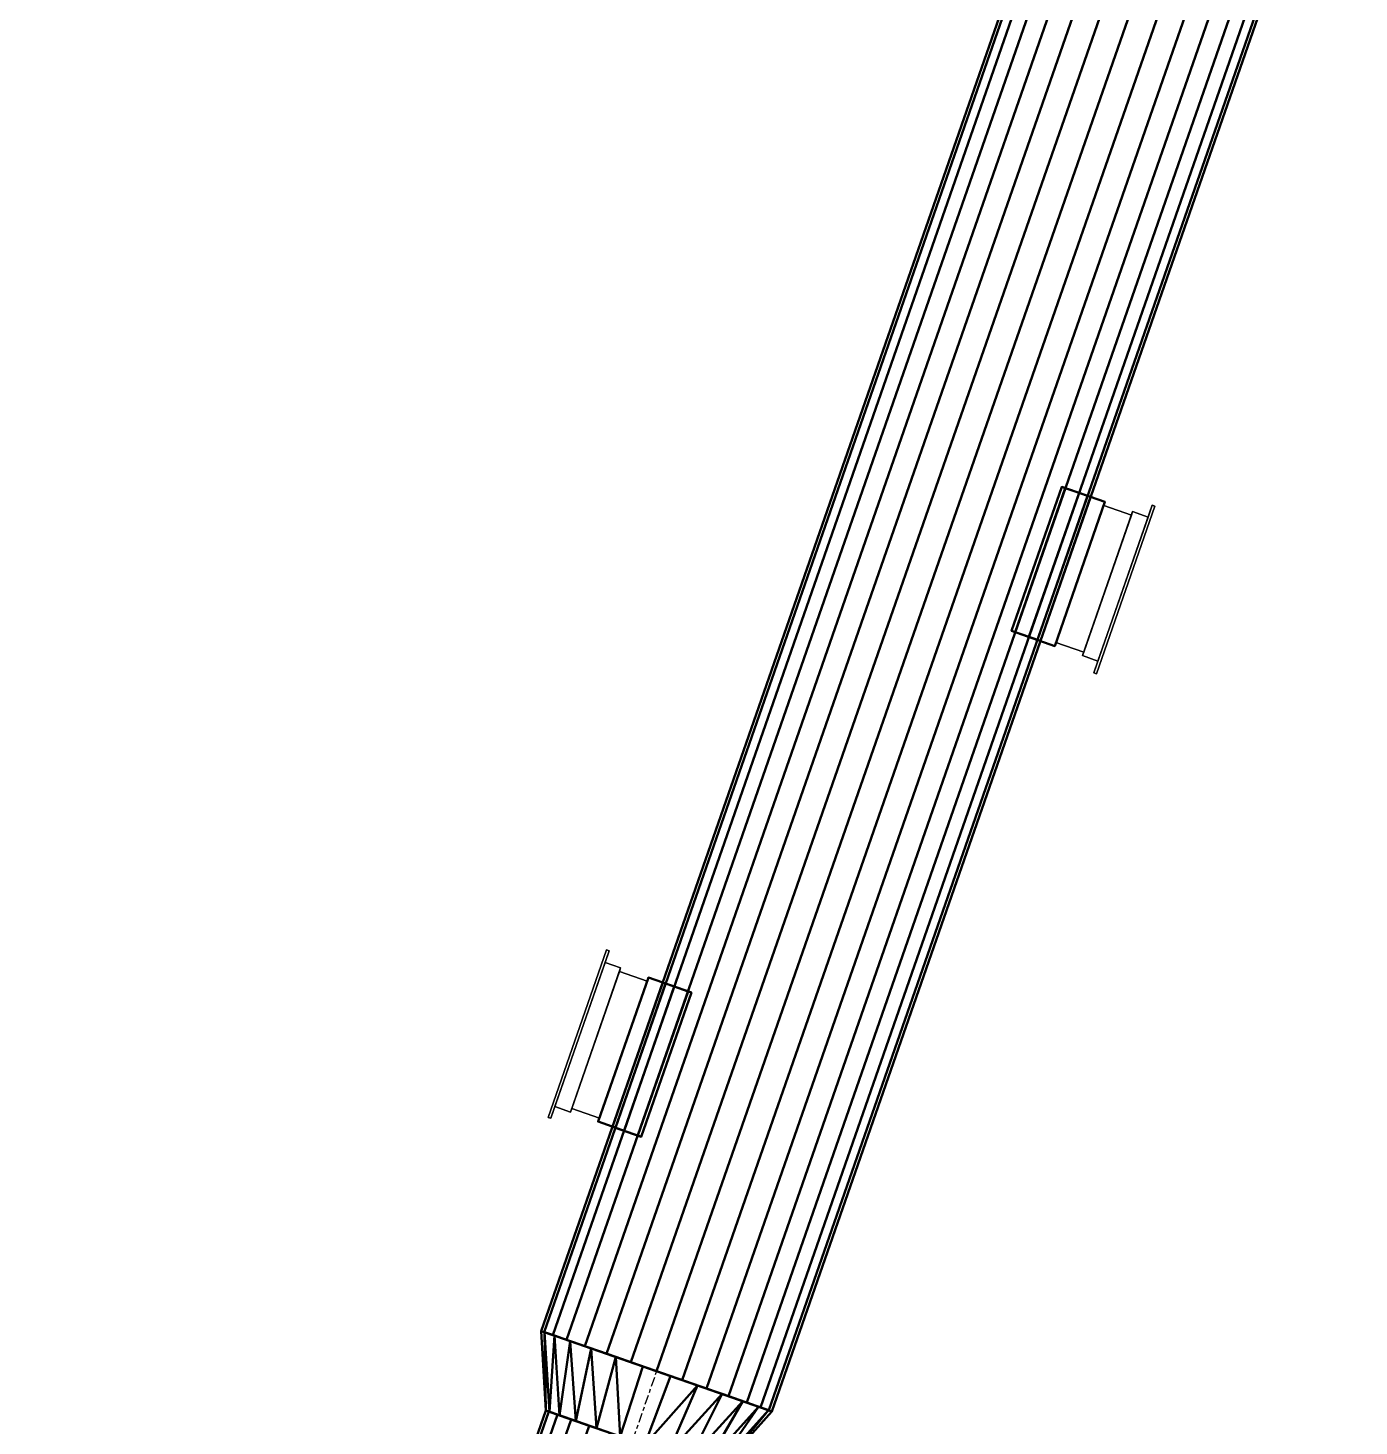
# Model space of a CAD drawing. Header units: inches. Extents: x -1654 to 1344, y -1538 to 36.
# Drawn here: x -576.9 to -489.7, y -1347.8 to -1256.1 of the extents above; entities that cross this region are included whole.
import ezdxf

# ---------------------------------------------------------------- set-up
doc = ezdxf.new("R2010")
doc.units = ezdxf.units.IN
doc.header["$MEASUREMENT"] = 0
doc.linetypes.add('Center', pattern=[1.25, 0.25, -0.1875, 0.625, -0.1875])
for name, color, linetype, lineweight in [('M-HVAC-CDFF', 3, 'Continuous', 30), ('M-HVAC-CDFF-SA', 3, 'Continuous', 30), ('M-HVAC-DUCT', 1, 'Center', 30), ('M-HVAC-DUCT-SA', 1, 'Continuous', 50)]:
    doc.layers.add(name, color=color, linetype=linetype, lineweight=lineweight)

# ---------------------------------------------------------------- blocks, each defined once
blk = doc.blocks.new('Round Transition - Angle - 45 Degree-906458-_3D_')
at = {"layer": 'M-HVAC-DUCT', "color": 8, "linetype": 'Continuous', "lineweight": 50}
mesh = blk.add_polyface(dxfattribs=at)
corners = [(0, -8), (0, -7.768, 1.915), (0, -7.084, 3.718), (0, -5.988, 5.305), (0, -4.545, 6.584), (0, -2.837, 7.48), (0, -0.964, 7.942), (0, 0.964, 7.942), (0, 2.837, 7.48), (0, 4.545, 6.584), (0, 5.988, 5.305), (0, 7.084, 3.718), (0, 7.768, 1.915), (0, 8), (0, 7.768, -1.915), (0, 7.084, -3.718), (0, 5.988, -5.305), (0, 4.545, -6.584), (0, 2.837, -7.48), (0, 0.964, -7.942), (0, -0.964, -7.942), (0, -2.837, -7.48), (0, -4.545, -6.584), (0, -5.988, -5.305), (0, -7.084, -3.718), (0, -7.768, -1.915)]
mesh.append_faces([[corners[k] for k in face] for face in [(10, 8, 9), (17, 15, 16), (25, 23, 24)]], dxfattribs={"vtx0": -1, "color": 8})
mesh.append_faces([[corners[k] for k in face] for face in [(4, 25, 2, 3)]], dxfattribs={"vtx0": -1, "vtx1": -1, "color": 8})
mesh.append_faces([[corners[k] for k in face] for face in [(20, 23, 12)]], dxfattribs={"vtx0": -1, "vtx1": -1, "vtx2": -1, "color": 8})
mesh.append_faces([[corners[k] for k in face] for face in [(25, 8, 12, 23)]], dxfattribs={"vtx0": -1, "vtx1": -1, "vtx2": -1, "vtx3": -1, "color": 8})
mesh.append_faces([[corners[k] for k in face] for face in [(20, 12, 17, 18)]], dxfattribs={"vtx0": -1, "vtx1": -1, "vtx3": -1, "color": 8})
mesh.append_faces([[corners[k] for k in face] for face in [(25, 4, 5)]], dxfattribs={"vtx0": -1, "vtx2": -1, "color": 8})
mesh.append_faces([[corners[k] for k in face] for face in [(5, 7, 8, 25), (12, 14, 15, 17)]], dxfattribs={"vtx0": -1, "vtx2": -1, "vtx3": -1, "color": 8})
mesh.append_faces([[corners[k] for k in face] for face in [(22, 23, 20, 21)]], dxfattribs={"vtx1": -1, "color": 8})
mesh.append_faces([[corners[k] for k in face] for face in [(5, 6, 7), (18, 19, 20), (12, 13, 14)]], dxfattribs={"vtx2": -1, "color": 8})
mesh.append_faces([[corners[k] for k in face] for face in [(10, 11, 12, 8)]], dxfattribs={"vtx2": -1, "vtx3": -1, "color": 8})
mesh.append_faces([[corners[k] for k in face] for face in [(25, 0, 1, 2)]], dxfattribs={"vtx3": -1, "color": 8})
mesh = blk.add_polyface(dxfattribs=at)
corners = [(0, -8), (0, -7.768, -1.915), (0, -7.084, -3.718), (0, -5.988, -5.305), (0, -4.545, -6.584), (0, -2.837, -7.48), (0, -0.964, -7.942), (0, 0.964, -7.942), (0, 2.837, -7.48), (0, 4.545, -6.584), (0, 5.988, -5.305), (0, 7.084, -3.718), (0, 7.768, -1.915), (0, 8), (4.828, 6), (4.828, 5.757, -1.69), (4.828, 5.048, -3.244), (4.828, 3.929, -4.534), (4.828, 2.492, -5.458), (4.828, 0.854, -5.939), (4.828, -0.854, -5.939), (4.828, -2.492, -5.458), (4.828, -3.929, -4.534), (4.828, -5.048, -3.244), (4.828, -5.757, -1.69), (4.828, -6)]
mesh.append_faces([[corners[k] for k in face] for face in [(10, 17, 9), (21, 5, 20), (22, 4, 21), (23, 3, 22), (3, 23, 2), (4, 22, 3)]], dxfattribs={"vtx0": -1, "vtx1": -1, "color": 8})
mesh.append_faces([[corners[k] for k in face] for face in [(15, 11, 12), (2, 23, 24), (1, 24, 25)]], dxfattribs={"vtx0": -1, "vtx2": -1, "color": 8})
mesh.append_faces([[corners[k] for k in face] for face in [(0, 1, 25)]], dxfattribs={"vtx1": -1, "color": 8})
mesh.append_faces([[corners[k] for k in face] for face in [(15, 16, 11), (14, 15, 12), (18, 19, 8), (17, 18, 9), (16, 17, 10), (8, 9, 18), (10, 11, 16), (7, 8, 19), (5, 6, 20), (4, 5, 21), (1, 2, 24)]], dxfattribs={"vtx1": -1, "vtx2": -1, "color": 8})
mesh.append_faces([[corners[k] for k in face] for face in [(6, 7, 19, 20)]], dxfattribs={"vtx1": -1, "vtx3": -1, "color": 8})
mesh.append_faces([[corners[k] for k in face] for face in [(12, 13, 14)]], dxfattribs={"vtx2": -1, "color": 8})
mesh = blk.add_polyface(dxfattribs=at)
corners = [(0, 8), (0, 7.768, 1.915), (0, 7.084, 3.718), (0, 5.988, 5.305), (0, 4.545, 6.584), (0, 2.837, 7.48), (0, 0.964, 7.942), (0, -0.964, 7.942), (0, -2.837, 7.48), (0, -4.545, 6.584), (0, -5.988, 5.305), (0, -7.084, 3.718), (0, -7.768, 1.915), (0, -8), (4.828, -6), (4.828, -5.757, 1.69), (4.828, -5.048, 3.244), (4.828, -3.929, 4.534), (4.828, -2.492, 5.458), (4.828, -0.854, 5.939), (4.828, 0.854, 5.939), (4.828, 2.492, 5.458), (4.828, 3.929, 4.534), (4.828, 5.048, 3.244), (4.828, 5.757, 1.69), (4.828, 6)]
mesh.append_faces([[corners[k] for k in face] for face in [(10, 17, 9), (21, 5, 20), (22, 4, 21), (23, 3, 22), (3, 23, 2), (4, 22, 3)]], dxfattribs={"vtx0": -1, "vtx1": -1, "color": 8})
mesh.append_faces([[corners[k] for k in face] for face in [(15, 11, 12), (2, 23, 24), (1, 24, 25)]], dxfattribs={"vtx0": -1, "vtx2": -1, "color": 8})
mesh.append_faces([[corners[k] for k in face] for face in [(0, 1, 25)]], dxfattribs={"vtx1": -1, "color": 8})
mesh.append_faces([[corners[k] for k in face] for face in [(15, 16, 11), (14, 15, 12), (18, 19, 8), (17, 18, 9), (16, 17, 10), (8, 9, 18), (10, 11, 16), (7, 8, 19), (5, 6, 20), (4, 5, 21), (1, 2, 24)]], dxfattribs={"vtx1": -1, "vtx2": -1, "color": 8})
mesh.append_faces([[corners[k] for k in face] for face in [(6, 7, 19, 20)]], dxfattribs={"vtx1": -1, "vtx3": -1, "color": 8})
mesh.append_faces([[corners[k] for k in face] for face in [(12, 13, 14)]], dxfattribs={"vtx2": -1, "color": 8})
mesh = blk.add_polyface(dxfattribs=at)
corners = [(4.828, -6), (4.828, -5.757, -1.69), (4.828, -5.048, -3.244), (4.828, -3.929, -4.534), (4.828, -2.492, -5.458), (4.828, -0.854, -5.939), (4.828, 0.854, -5.939), (4.828, 2.492, -5.458), (4.828, 3.929, -4.534), (4.828, 5.048, -3.244), (4.828, 5.757, -1.69), (4.828, 6), (4.828, 5.757, 1.69), (4.828, 5.048, 3.244), (4.828, 3.929, 4.534), (4.828, 2.492, 5.458), (4.828, 0.854, 5.939), (4.828, -0.854, 5.939), (4.828, -2.492, 5.458), (4.828, -3.929, 4.534), (4.828, -5.048, 3.244), (4.828, -5.757, 1.69)]
mesh.append_faces([[corners[k] for k in face] for face in [(0, 19, 20, 21)]], dxfattribs={"vtx0": -1, "color": 8})
mesh.append_faces([[corners[k] for k in face] for face in [(11, 4, 5, 6), (11, 6, 7, 8)]], dxfattribs={"vtx0": -1, "vtx3": -1, "color": 8})
mesh.append_faces([[corners[k] for k in face] for face in [(16, 17, 0, 13), (0, 1, 4, 11)]], dxfattribs={"vtx1": -1, "vtx2": -1, "vtx3": -1, "color": 8})
mesh.append_faces([[corners[k] for k in face] for face in [(14, 15, 16, 13), (2, 3, 4, 1), (9, 10, 11, 8)]], dxfattribs={"vtx2": -1, "color": 8})
mesh.append_faces([[corners[k] for k in face] for face in [(17, 18, 19, 0), (11, 12, 13, 0)]], dxfattribs={"vtx2": -1, "vtx3": -1, "color": 8})
blk = doc.blocks.new('Supply Diffuser - Sidewall - 10 x 10-949889-_3D_')
at = {"layer": 'M-HVAC-CDFF'}
mesh = blk.add_polyface(dxfattribs=at)
corners = [(-4.75, 3, 4.75), (4.75, 3, 4.75), (4.75, 3, -4.75), (-4.75, 3, -4.75)]
mesh.append_faces([[corners[k] for k in face] for face in [(2, 3, 0, 1)]])
mesh = blk.add_polyface(dxfattribs=at)
corners = [(-4.75, 3, 4.75), (-4.75, 3, -4.75), (-4.75, 1.078125, -4.75), (-4.75, 1.078125, 4.75)]
mesh.append_faces([[corners[k] for k in face] for face in [(2, 3, 0, 1)]])
mesh = blk.add_polyface(dxfattribs=at)
corners = [(-4.75, 3, -4.75), (4.75, 3, -4.75), (4.75, 1.078125, -4.75), (-4.75, 1.078125, -4.75)]
mesh.append_faces([[corners[k] for k in face] for face in [(2, 3, 0, 1)]])
mesh = blk.add_polyface(dxfattribs=at)
corners = [(4.75, 3, 4.75), (-4.75, 3, 4.75), (-4.75, 1.078125, 4.75), (4.75, 1.078125, 4.75)]
mesh.append_faces([[corners[k] for k in face] for face in [(2, 3, 0, 1)]])
mesh = blk.add_polyface(dxfattribs=at)
corners = [(4.75, 3, -4.75), (4.75, 3, 4.75), (4.75, 1.078125, 4.75), (4.75, 1.078125, -4.75)]
mesh.append_faces([[corners[k] for k in face] for face in [(2, 3, 0, 1)]])
mesh = blk.add_polyface(dxfattribs=at)
corners = [(-5, 1.078125, 5), (5, 1.078125, 5), (5, 1.078125, -5), (-5, 1.078125, -5), (-4.75, 1.078125, 4.75), (-4.75, 1.078125, -4.75), (4.75, 1.078125, -4.75), (4.75, 1.078125, 4.75)]
mesh.append_faces([[corners[k] for k in face] for face in [(3, 5, 6, 2), (2, 6, 7, 1)]], dxfattribs={"vtx0": -1, "vtx2": -1})
mesh.append_faces([[corners[k] for k in face] for face in [(4, 5, 3, 0), (7, 4, 0, 1)]], dxfattribs={"vtx1": -1, "vtx3": -1})
mesh = blk.add_polyface(dxfattribs=at)
corners = [(-5, 1.078125, 5), (-5, 1.078125, -5), (-5, 0, -5), (-5, 0, 5)]
mesh.append_faces([[corners[k] for k in face] for face in [(2, 3, 0, 1)]])
mesh = blk.add_polyface(dxfattribs=at)
corners = [(-5, 1.078125, -5), (5, 1.078125, -5), (5, 0, -5), (-5, 0, -5)]
mesh.append_faces([[corners[k] for k in face] for face in [(2, 3, 0, 1)]])
mesh = blk.add_polyface(dxfattribs=at)
corners = [(5, 1.078125, 5), (-5, 1.078125, 5), (-5, 0, 5), (5, 0, 5)]
mesh.append_faces([[corners[k] for k in face] for face in [(2, 3, 0, 1)]])
mesh = blk.add_polyface(dxfattribs=at)
corners = [(5, 1.078125, -5), (5, 1.078125, 5), (5, 0, 5), (5, 0, -5)]
mesh.append_faces([[corners[k] for k in face] for face in [(2, 3, 0, 1)]])
mesh = blk.add_polyface(dxfattribs=at)
corners = [(5.8125, 0, 5.8125), (5.8125, 0, -5.8125), (-5.8125, 0, -5.8125), (-5.8125, 0, 5.8125), (-5, 0, 5), (-5, 0, -5), (5, 0, -5), (5, 0, 5)]
mesh.append_faces([[corners[k] for k in face] for face in [(3, 4, 5, 2), (2, 5, 6, 1)]], dxfattribs={"vtx0": -1, "vtx2": -1})
mesh.append_faces([[corners[k] for k in face] for face in [(7, 4, 3, 0), (6, 7, 0, 1)]], dxfattribs={"vtx1": -1, "vtx3": -1})
mesh = blk.add_polyface(dxfattribs=at)
corners = [(-5.8125, -0.1875, 5.8125), (5.8125, -0.1875, 5.8125), (5.8125, 0, 5.8125), (-5.8125, 0, 5.8125)]
mesh.append_faces([[corners[k] for k in face] for face in [(0, 1, 2, 3)]])
mesh = blk.add_polyface(dxfattribs=at)
corners = [(-5.8125, -0.1875, -5.8125), (-5.8125, -0.1875, 5.8125), (-5.8125, 0, 5.8125), (-5.8125, 0, -5.8125)]
mesh.append_faces([[corners[k] for k in face] for face in [(0, 1, 2, 3)]])
mesh = blk.add_polyface(dxfattribs=at)
corners = [(5.8125, -0.1875, -5.8125), (-5.8125, -0.1875, -5.8125), (-5.8125, 0, -5.8125), (5.8125, 0, -5.8125)]
mesh.append_faces([[corners[k] for k in face] for face in [(0, 1, 2, 3)]])
mesh = blk.add_polyface(dxfattribs=at)
corners = [(5.8125, -0.1875, 5.8125), (-5.8125, -0.1875, 5.8125), (-5.8125, -0.1875, -5.8125), (5.8125, -0.1875, -5.8125)]
mesh.append_faces([[corners[k] for k in face] for face in [(3, 0, 1, 2)]])
mesh = blk.add_polyface(dxfattribs=at)
corners = [(5.8125, -0.1875, 5.8125), (5.8125, -0.1875, -5.8125), (5.8125, 0, -5.8125), (5.8125, 0, 5.8125)]
mesh.append_faces([[corners[k] for k in face] for face in [(0, 1, 2, 3)]])
blk = doc.blocks.new('Rectangular Takeoff - Standard-913339-_3D_')
at = {"layer": 'M-HVAC-DUCT', "color": 8, "linetype": 'Continuous', "lineweight": 50}
mesh = blk.add_polyface(dxfattribs=at)
corners = [(-1.995, -5, 5), (-1.995, 5, 5), (-1.995, 5, -5), (-1.995, -5, -5)]
mesh.append_faces([[corners[k] for k in face] for face in [(1, 2, 3, 0)]], dxfattribs={"color": 8})
mesh = blk.add_polyface(dxfattribs=at)
corners = [(-1.995, 5, -5), (1, 5, -5), (1, -5, -5), (-1.995, -5, -5)]
mesh.append_faces([[corners[k] for k in face] for face in [(2, 3, 0, 1)]], dxfattribs={"color": 8})
mesh = blk.add_polyface(dxfattribs=at)
corners = [(-1.995, 5, 5), (1, 5, 5), (1, 5, -5), (-1.995, 5, -5)]
mesh.append_faces([[corners[k] for k in face] for face in [(2, 3, 0, 1)]], dxfattribs={"color": 8})
mesh = blk.add_polyface(dxfattribs=at)
corners = [(1, -5, 5), (1, 5, 5), (-1.995, 5, 5), (-1.995, -5, 5)]
mesh.append_faces([[corners[k] for k in face] for face in [(2, 3, 0, 1)]], dxfattribs={"color": 8})
mesh = blk.add_polyface(dxfattribs=at)
corners = [(1, -5, 5), (1, -5, -5), (1, 5, -5), (1, 5, 5)]
mesh.append_faces([[corners[k] for k in face] for face in [(3, 0, 1, 2)]], dxfattribs={"color": 8})
mesh = blk.add_polyface(dxfattribs=at)
corners = [(-1.995, -5, -5), (1, -5, -5), (1, -5, 5), (-1.995, -5, 5)]
mesh.append_faces([[corners[k] for k in face] for face in [(3, 0, 1, 2)]], dxfattribs={"color": 8})
blk = doc.blocks.new('Rectangular Takeoff - Standard-913338-_3D_')
at = {"layer": 'M-HVAC-DUCT', "color": 8, "linetype": 'Continuous', "lineweight": 50}
mesh = blk.add_polyface(dxfattribs=at)
corners = [(-1.995, 5, 5), (-1.995, 5, -5), (-1.995, -5, -5), (-1.995, -5, 5)]
mesh.append_faces([[corners[k] for k in face] for face in [(1, 2, 3, 0)]], dxfattribs={"color": 8})
mesh = blk.add_polyface(dxfattribs=at)
corners = [(-1.995, 5, -5), (-1.995, 5, 5), (1, 5, 5), (1, 5, -5)]
mesh.append_faces([[corners[k] for k in face] for face in [(3, 0, 1, 2)]], dxfattribs={"color": 8})
mesh = blk.add_polyface(dxfattribs=at)
corners = [(-1.995, -5, -5), (-1.995, 5, -5), (1, 5, -5), (1, -5, -5)]
mesh.append_faces([[corners[k] for k in face] for face in [(0, 1, 2, 3)]], dxfattribs={"color": 8})
mesh = blk.add_polyface(dxfattribs=at)
corners = [(1, 5, 5), (-1.995, 5, 5), (-1.995, -5, 5), (1, -5, 5)]
mesh.append_faces([[corners[k] for k in face] for face in [(0, 1, 2, 3)]], dxfattribs={"color": 8})
mesh = blk.add_polyface(dxfattribs=at)
corners = [(1, 5, 5), (1, -5, 5), (1, -5, -5), (1, 5, -5)]
mesh.append_faces([[corners[k] for k in face] for face in [(3, 0, 1, 2)]], dxfattribs={"color": 8})
mesh = blk.add_polyface(dxfattribs=at)
corners = [(-1.995, -5, 5), (-1.995, -5, -5), (1, -5, -5), (1, -5, 5)]
mesh.append_faces([[corners[k] for k in face] for face in [(0, 1, 2, 3)]], dxfattribs={"color": 8})

msp = doc.modelspace()

# ---------------------------------------------------------------- linework, layer by layer
at = {"layer": 'M-HVAC-DUCT', "color": 5}
for p, q in [((-497.249, -1233.711, 1332), (-535.735, -1344.167, 1332)), ((-497.249, -1233.711, 1332), (-535.735, -1344.167, 1332)), ((-535.735, -1344.167, 1332), (-537.324, -1348.727, 1332))]:
    msp.add_line(p, q, dxfattribs=at)

# ---------------------------------------------------------------- block references
at = {"layer": 'M-HVAC-CDFF-SA'}
for p, rotation in [((-505.16, -1292.887, 1332), 70.79013128408327), ((-540.753, -1322.098, 1332), 250.7901312840827)]:
    msp.add_blockref('Supply Diffuser - Sidewall - 10 x 10-949889-_3D_', p, dxfattribs=dict(at, rotation=rotation))
at = {"layer": 'M-HVAC-DUCT-SA', "color": 8, "extrusion": (0, 0, -1)}
for name, p, rotation in [('Rectangular Takeoff - Standard-913339-_3D_', (508.937, -1291.571, -1332), 199.2098687159163), ('Rectangular Takeoff - Standard-913338-_3D_', (536.976, -1323.414, -1332), 19.20986871592093)]:
    msp.add_blockref(name, p, dxfattribs=dict(at, rotation=rotation))
at = {"layer": 'M-HVAC-DUCT-SA', "color": 8, "rotation": 250.7901312840832}
msp.add_blockref('Round Transition - Angle - 45 Degree-906458-_3D_', (-535.735, -1344.167, 1332), dxfattribs=at)

# ---------------------------------------------------------------- meshes
at = {"layer": 'M-HVAC-DUCT-SA', "color": 8}
mesh = msp.add_polyface(dxfattribs=at)
corners = [(-497.249, -1233.711, 1340), (-498.93, -1233.125, 1339.799), (-500.527, -1232.569, 1339.208), (-501.959, -1232.07, 1338.255), (-503.155, -1231.653, 1336.988), (-504.055, -1231.34, 1335.471), (-504.614, -1231.145, 1333.78), (-504.803, -1231.079, 1332), (-543.29, -1341.535, 1332), (-543.1, -1341.601, 1333.78), (-542.541, -1341.796, 1335.471), (-541.641, -1342.109, 1336.988), (-540.445, -1342.526, 1338.255), (-539.013, -1343.025, 1339.208), (-537.416, -1343.581, 1339.799), (-535.735, -1344.167, 1340)]
mesh.append_faces([[corners[k] for k in face] for face in [(9, 10, 5, 6), (10, 11, 4, 5), (3, 4, 11, 12), (12, 13, 2, 3), (13, 14, 1, 2)]], dxfattribs={"vtx1": -1, "vtx3": -1, "color": 8})
mesh.append_faces([[corners[k] for k in face] for face in [(7, 8, 9, 6)]], dxfattribs={"vtx2": -1, "color": 8})
mesh.append_faces([[corners[k] for k in face] for face in [(14, 15, 0, 1)]], dxfattribs={"vtx3": -1, "color": 8})
mesh = msp.add_polyface(dxfattribs=at)
corners = [(-504.803, -1231.079, 1332), (-504.614, -1231.145, 1330.22), (-504.055, -1231.34, 1328.529), (-503.155, -1231.653, 1327.012), (-501.959, -1232.07, 1325.745), (-500.527, -1232.569, 1324.792), (-498.93, -1233.125, 1324.201), (-497.249, -1233.711, 1324), (-535.735, -1344.167, 1324), (-537.416, -1343.581, 1324.201), (-539.013, -1343.025, 1324.792), (-540.445, -1342.526, 1325.745), (-541.641, -1342.109, 1327.012), (-542.541, -1341.796, 1328.529), (-543.1, -1341.601, 1330.22), (-543.29, -1341.535, 1332)]
mesh.append_faces([[corners[k] for k in face] for face in [(8, 9, 6, 7)]], dxfattribs={"vtx1": -1, "color": 8})
mesh.append_faces([[corners[k] for k in face] for face in [(9, 10, 5, 6), (10, 11, 4, 5), (3, 4, 11, 12), (12, 13, 2, 3), (13, 14, 1, 2)]], dxfattribs={"vtx1": -1, "vtx3": -1, "color": 8})
mesh.append_faces([[corners[k] for k in face] for face in [(14, 15, 0, 1)]], dxfattribs={"vtx3": -1, "color": 8})
mesh = msp.add_polyface(dxfattribs=at)
corners = [(-489.694, -1236.343, 1332), (-489.884, -1236.277, 1333.78), (-490.442, -1236.083, 1335.471), (-491.342, -1235.769, 1336.988), (-492.539, -1235.352, 1338.255), (-493.971, -1234.853, 1339.208), (-495.568, -1234.297, 1339.799), (-497.249, -1233.711, 1340), (-535.735, -1344.167, 1340), (-534.054, -1344.753, 1339.799), (-532.457, -1345.309, 1339.208), (-531.025, -1345.808, 1338.255), (-529.829, -1346.225, 1336.988), (-528.929, -1346.539, 1335.471), (-528.37, -1346.733, 1333.78), (-528.18, -1346.799, 1332)]
mesh.append_faces([[corners[k] for k in face] for face in [(8, 9, 6, 7)]], dxfattribs={"vtx1": -1, "color": 8})
mesh.append_faces([[corners[k] for k in face] for face in [(9, 10, 5, 6), (10, 11, 4, 5), (3, 4, 11, 12), (12, 13, 2, 3), (13, 14, 1, 2)]], dxfattribs={"vtx1": -1, "vtx3": -1, "color": 8})
mesh.append_faces([[corners[k] for k in face] for face in [(14, 15, 0, 1)]], dxfattribs={"vtx3": -1, "color": 8})
mesh = msp.add_polyface(dxfattribs=at)
corners = [(-497.249, -1233.711, 1324), (-495.568, -1234.297, 1324.201), (-493.971, -1234.853, 1324.792), (-492.539, -1235.352, 1325.745), (-491.342, -1235.769, 1327.012), (-490.442, -1236.083, 1328.529), (-489.884, -1236.277, 1330.22), (-489.694, -1236.343, 1332), (-528.18, -1346.799, 1332), (-528.37, -1346.733, 1330.22), (-528.929, -1346.539, 1328.529), (-529.829, -1346.225, 1327.012), (-531.025, -1345.808, 1325.745), (-532.457, -1345.309, 1324.792), (-534.054, -1344.753, 1324.201), (-535.735, -1344.167, 1324)]
mesh.append_faces([[corners[k] for k in face] for face in [(8, 9, 6, 7)]], dxfattribs={"vtx1": -1, "color": 8})
mesh.append_faces([[corners[k] for k in face] for face in [(9, 10, 5, 6), (10, 11, 4, 5), (3, 4, 11, 12), (12, 13, 2, 3), (13, 14, 1, 2)]], dxfattribs={"vtx1": -1, "vtx3": -1, "color": 8})
mesh.append_faces([[corners[k] for k in face] for face in [(14, 15, 0, 1)]], dxfattribs={"vtx3": -1, "color": 8})
mesh = msp.add_polyface(dxfattribs=at)
corners = [(-509.176, -1286.193, 1327), (-512.466, -1295.637, 1327), (-512.466, -1295.637, 1337), (-509.176, -1286.193, 1337)]
mesh.append_faces([[corners[k] for k in face] for face in [(1, 2, 3, 0)]], dxfattribs={"color": 8})
mesh = msp.add_polyface(dxfattribs=at)
corners = [(-509.176, -1286.193, 1337), (-512.466, -1295.637, 1337), (-512.24, -1295.715, 1337), (-508.949, -1286.272, 1337)]
mesh.append_faces([[corners[k] for k in face] for face in [(3, 0, 1, 2)]], dxfattribs={"color": 8})
mesh = msp.add_polyface(dxfattribs=at)
corners = [(-512.466, -1295.637, 1327), (-509.176, -1286.193, 1327), (-508.949, -1286.272, 1327), (-512.24, -1295.715, 1327)]
mesh.append_faces([[corners[k] for k in face] for face in [(3, 0, 1, 2)]], dxfattribs={"color": 8})
mesh = msp.add_polyface(dxfattribs=at)
corners = [(-510.582, -1296.293, 1332), (-507.292, -1286.85, 1332), (-507.483, -1286.783, 1333.785), (-508.045, -1286.588, 1335.48), (-508.949, -1286.272, 1337), (-512.24, -1295.715, 1337), (-511.335, -1296.031, 1335.48), (-510.773, -1296.227, 1333.785)]
mesh.append_faces([[corners[k] for k in face] for face in [(5, 6, 3, 4)]], dxfattribs={"vtx1": -1, "color": 8})
mesh.append_faces([[corners[k] for k in face] for face in [(2, 3, 6, 7)]], dxfattribs={"vtx1": -1, "vtx3": -1, "color": 8})
mesh.append_faces([[corners[k] for k in face] for face in [(7, 0, 1, 2)]], dxfattribs={"vtx3": -1, "color": 8})
mesh = msp.add_polyface(dxfattribs=at)
corners = [(-507.292, -1286.85, 1332), (-510.582, -1296.293, 1332), (-510.773, -1296.227, 1330.215), (-511.335, -1296.031, 1328.52), (-512.24, -1295.715, 1327), (-508.949, -1286.272, 1327), (-508.045, -1286.588, 1328.52), (-507.483, -1286.783, 1330.215)]
mesh.append_faces([[corners[k] for k in face] for face in [(1, 2, 7, 0)]], dxfattribs={"vtx1": -1, "color": 8})
mesh.append_faces([[corners[k] for k in face] for face in [(6, 7, 2, 3)]], dxfattribs={"vtx1": -1, "vtx3": -1, "color": 8})
mesh.append_faces([[corners[k] for k in face] for face in [(3, 4, 5, 6)]], dxfattribs={"vtx3": -1, "color": 8})
mesh = msp.add_polyface(dxfattribs=at)
corners = [(-509.176, -1286.193, 1327), (-509.176, -1286.193, 1337), (-508.949, -1286.272, 1337), (-508.045, -1286.588, 1335.48), (-507.483, -1286.783, 1333.785), (-507.292, -1286.85, 1332), (-507.483, -1286.783, 1330.215), (-508.045, -1286.588, 1328.52), (-508.949, -1286.272, 1327)]
mesh.append_faces([[corners[k] for k in face] for face in [(4, 5, 1)]], dxfattribs={"vtx1": -1, "vtx2": -1, "color": 8})
mesh.append_faces([[corners[k] for k in face] for face in [(0, 1, 5, 6)]], dxfattribs={"vtx1": -1, "vtx3": -1, "color": 8})
mesh.append_faces([[corners[k] for k in face] for face in [(7, 8, 0, 6)]], dxfattribs={"vtx2": -1, "color": 8})
mesh.append_faces([[corners[k] for k in face] for face in [(1, 2, 3, 4)]], dxfattribs={"vtx3": -1, "color": 8})
mesh = msp.add_polyface(dxfattribs=at)
corners = [(-512.466, -1295.637, 1337), (-512.466, -1295.637, 1327), (-512.24, -1295.715, 1327), (-511.335, -1296.031, 1328.52), (-510.773, -1296.227, 1330.215), (-510.582, -1296.293, 1332), (-510.773, -1296.227, 1333.785), (-511.335, -1296.031, 1335.48), (-512.24, -1295.715, 1337)]
mesh.append_faces([[corners[k] for k in face] for face in [(4, 5, 1)]], dxfattribs={"vtx1": -1, "vtx2": -1, "color": 8})
mesh.append_faces([[corners[k] for k in face] for face in [(0, 1, 5, 6)]], dxfattribs={"vtx1": -1, "vtx3": -1, "color": 8})
mesh.append_faces([[corners[k] for k in face] for face in [(7, 8, 0, 6)]], dxfattribs={"vtx2": -1, "color": 8})
mesh.append_faces([[corners[k] for k in face] for face in [(1, 2, 3, 4)]], dxfattribs={"vtx3": -1, "color": 8})
mesh = msp.add_polyface(dxfattribs=at)
corners = [(-535.331, -1318.693, 1332), (-538.621, -1328.136, 1332), (-538.43, -1328.202, 1333.785), (-537.869, -1328.398, 1335.48), (-536.964, -1328.713, 1337), (-533.673, -1319.27, 1337), (-534.578, -1318.955, 1335.48), (-535.14, -1318.759, 1333.785)]
mesh.append_faces([[corners[k] for k in face] for face in [(6, 7, 2, 3)]], dxfattribs={"vtx1": -1, "vtx3": -1, "color": 8})
mesh.append_faces([[corners[k] for k in face] for face in [(0, 1, 2, 7)]], dxfattribs={"vtx2": -1, "color": 8})
mesh.append_faces([[corners[k] for k in face] for face in [(3, 4, 5, 6)]], dxfattribs={"vtx3": -1, "color": 8})
mesh = msp.add_polyface(dxfattribs=at)
corners = [(-538.621, -1328.136, 1332), (-535.331, -1318.693, 1332), (-535.14, -1318.759, 1330.215), (-534.578, -1318.955, 1328.52), (-533.673, -1319.27, 1327), (-536.964, -1328.713, 1327), (-537.869, -1328.398, 1328.52), (-538.43, -1328.202, 1330.215)]
mesh.append_faces([[corners[k] for k in face] for face in [(5, 6, 3, 4)]], dxfattribs={"vtx1": -1, "color": 8})
mesh.append_faces([[corners[k] for k in face] for face in [(2, 3, 6, 7)]], dxfattribs={"vtx1": -1, "vtx3": -1, "color": 8})
mesh.append_faces([[corners[k] for k in face] for face in [(7, 0, 1, 2)]], dxfattribs={"vtx3": -1, "color": 8})
mesh = msp.add_polyface(dxfattribs=at)
corners = [(-533.447, -1319.349, 1337), (-533.447, -1319.349, 1327), (-533.673, -1319.27, 1327), (-534.578, -1318.955, 1328.52), (-535.14, -1318.759, 1330.215), (-535.331, -1318.693, 1332), (-535.14, -1318.759, 1333.785), (-534.578, -1318.955, 1335.48), (-533.673, -1319.27, 1337)]
mesh.append_faces([[corners[k] for k in face] for face in [(5, 0, 1, 4), (0, 5, 6)]], dxfattribs={"vtx0": -1, "vtx2": -1, "color": 8})
mesh.append_faces([[corners[k] for k in face] for face in [(7, 8, 0, 6)]], dxfattribs={"vtx2": -1, "color": 8})
mesh.append_faces([[corners[k] for k in face] for face in [(1, 2, 3, 4)]], dxfattribs={"vtx3": -1, "color": 8})
mesh = msp.add_polyface(dxfattribs=at)
corners = [(-536.737, -1328.792, 1337), (-533.447, -1319.349, 1337), (-533.673, -1319.27, 1337), (-536.964, -1328.713, 1337)]
mesh.append_faces([[corners[k] for k in face] for face in [(3, 0, 1, 2)]], dxfattribs={"color": 8})
mesh = msp.add_polyface(dxfattribs=at)
corners = [(-533.447, -1319.349, 1327), (-536.737, -1328.792, 1327), (-536.964, -1328.713, 1327), (-533.673, -1319.27, 1327)]
mesh.append_faces([[corners[k] for k in face] for face in [(3, 0, 1, 2)]], dxfattribs={"color": 8})
mesh = msp.add_polyface(dxfattribs=at)
corners = [(-533.447, -1319.349, 1327), (-533.447, -1319.349, 1337), (-536.737, -1328.792, 1337), (-536.737, -1328.792, 1327)]
mesh.append_faces([[corners[k] for k in face] for face in [(1, 2, 3, 0)]], dxfattribs={"color": 8})
mesh = msp.add_polyface(dxfattribs=at)
corners = [(-536.737, -1328.792, 1327), (-536.737, -1328.792, 1337), (-536.964, -1328.713, 1337), (-537.869, -1328.398, 1335.48), (-538.43, -1328.202, 1333.785), (-538.621, -1328.136, 1332), (-538.43, -1328.202, 1330.215), (-537.869, -1328.398, 1328.52), (-536.964, -1328.713, 1327)]
mesh.append_faces([[corners[k] for k in face] for face in [(5, 0, 1, 4), (0, 5, 6)]], dxfattribs={"vtx0": -1, "vtx2": -1, "color": 8})
mesh.append_faces([[corners[k] for k in face] for face in [(7, 8, 0, 6)]], dxfattribs={"vtx2": -1, "color": 8})
mesh.append_faces([[corners[k] for k in face] for face in [(1, 2, 3, 4)]], dxfattribs={"vtx3": -1, "color": 8})
mesh = msp.add_polyface(dxfattribs=at)
corners = [(-543.29, -1341.535, 1332), (-543.1, -1341.601, 1330.22), (-542.541, -1341.796, 1328.529), (-541.641, -1342.109, 1327.012), (-540.445, -1342.526, 1325.745), (-539.013, -1343.025, 1324.792), (-537.416, -1343.581, 1324.201), (-535.735, -1344.167, 1324), (-534.054, -1344.753, 1324.201), (-532.457, -1345.309, 1324.792), (-531.025, -1345.808, 1325.745), (-529.829, -1346.225, 1327.012), (-528.929, -1346.539, 1328.529), (-528.37, -1346.733, 1330.22), (-528.18, -1346.799, 1332), (-528.37, -1346.733, 1333.78), (-528.929, -1346.539, 1335.471), (-529.829, -1346.225, 1336.988), (-531.025, -1345.808, 1338.255), (-532.457, -1345.309, 1339.208), (-534.054, -1344.753, 1339.799), (-535.735, -1344.167, 1340), (-537.416, -1343.581, 1339.799), (-539.013, -1343.025, 1339.208), (-540.445, -1342.526, 1338.255), (-541.641, -1342.109, 1336.988), (-542.541, -1341.796, 1335.471), (-543.1, -1341.601, 1333.78)]
mesh.append_faces([[corners[k] for k in face] for face in [(11, 8, 9, 10)]], dxfattribs={"vtx0": -1, "color": 8})
mesh.append_faces([[corners[k] for k in face] for face in [(0, 3, 25)]], dxfattribs={"vtx0": -1, "vtx1": -1, "vtx2": -1, "color": 8})
mesh.append_faces([[corners[k] for k in face] for face in [(11, 25, 3, 6), (20, 22, 25, 11), (20, 11, 14, 16)]], dxfattribs={"vtx0": -1, "vtx1": -1, "vtx2": -1, "vtx3": -1, "color": 8})
mesh.append_faces([[corners[k] for k in face] for face in [(5, 6, 3, 4), (21, 22, 20), (17, 18, 16), (15, 16, 14)]], dxfattribs={"vtx1": -1, "color": 8})
mesh.append_faces([[corners[k] for k in face] for face in [(26, 27, 0, 25), (23, 24, 25, 22)]], dxfattribs={"vtx2": -1, "color": 8})
mesh.append_faces([[corners[k] for k in face] for face in [(6, 7, 8, 11), (18, 19, 20, 16)]], dxfattribs={"vtx2": -1, "vtx3": -1, "color": 8})
mesh.append_faces([[corners[k] for k in face] for face in [(0, 1, 2, 3), (11, 12, 13, 14)]], dxfattribs={"vtx3": -1, "color": 8})
mesh = msp.add_polyface(dxfattribs=at)
corners = [(-537.324, -1348.727, 1338), (-538.79, -1348.216, 1337.796), (-540.157, -1347.74, 1337.196), (-541.33, -1347.331, 1336.243), (-542.231, -1347.017, 1335), (-542.797, -1346.82, 1333.553), (-542.99, -1346.753, 1332), (-576.936, -1444.179, 1332), (-576.743, -1444.247, 1333.553), (-576.177, -1444.444, 1335), (-575.277, -1444.758, 1336.243), (-574.103, -1445.167, 1337.196), (-572.737, -1445.643, 1337.796), (-571.27, -1446.154, 1338)]
mesh.append_faces([[corners[k] for k in face] for face in [(7, 8, 5, 6)]], dxfattribs={"vtx1": -1, "color": 8})
mesh.append_faces([[corners[k] for k in face] for face in [(8, 9, 4, 5), (3, 4, 9, 10), (11, 12, 1, 2), (2, 3, 10, 11)]], dxfattribs={"vtx1": -1, "vtx3": -1, "color": 8})
mesh.append_faces([[corners[k] for k in face] for face in [(12, 13, 0, 1)]], dxfattribs={"vtx3": -1, "color": 8})
mesh = msp.add_polyface(dxfattribs=at)
corners = [(-542.99, -1346.753, 1332), (-542.797, -1346.82, 1330.447), (-542.231, -1347.017, 1329), (-541.33, -1347.331, 1327.757), (-540.157, -1347.74, 1326.804), (-538.79, -1348.216, 1326.204), (-537.324, -1348.727, 1326), (-571.27, -1446.154, 1326), (-572.737, -1445.643, 1326.204), (-574.103, -1445.167, 1326.804), (-575.277, -1444.758, 1327.757), (-576.177, -1444.444, 1329), (-576.743, -1444.247, 1330.447), (-576.936, -1444.179, 1332)]
mesh.append_faces([[corners[k] for k in face] for face in [(7, 8, 5, 6)]], dxfattribs={"vtx1": -1, "color": 8})
mesh.append_faces([[corners[k] for k in face] for face in [(8, 9, 4, 5), (3, 4, 9, 10), (11, 12, 1, 2), (2, 3, 10, 11)]], dxfattribs={"vtx1": -1, "vtx3": -1, "color": 8})
mesh.append_faces([[corners[k] for k in face] for face in [(12, 13, 0, 1)]], dxfattribs={"vtx3": -1, "color": 8})
mesh = msp.add_polyface(dxfattribs=at)
corners = [(-542.99, -1346.753, 1332), (-542.797, -1346.82, 1333.553), (-542.231, -1347.017, 1335), (-541.33, -1347.331, 1336.243), (-540.157, -1347.74, 1337.196), (-538.79, -1348.216, 1337.796), (-537.324, -1348.727, 1338), (-535.857, -1349.238, 1337.796), (-534.491, -1349.714, 1337.196), (-533.317, -1350.123, 1336.243), (-532.417, -1350.436, 1335), (-531.851, -1350.634, 1333.553), (-531.658, -1350.701, 1332), (-531.851, -1350.634, 1330.447), (-532.417, -1350.436, 1329), (-533.317, -1350.123, 1327.757), (-534.491, -1349.714, 1326.804), (-535.857, -1349.238, 1326.204), (-537.324, -1348.727, 1326), (-538.79, -1348.216, 1326.204), (-540.157, -1347.74, 1326.804), (-541.33, -1347.331, 1327.757), (-542.231, -1347.017, 1329), (-542.797, -1346.82, 1330.447)]
mesh.append_faces([[corners[k] for k in face] for face in [(19, 17, 18)]], dxfattribs={"vtx0": -1, "color": 8})
mesh.append_faces([[corners[k] for k in face] for face in [(1, 11, 23, 0)]], dxfattribs={"vtx0": -1, "vtx1": -1, "color": 8})
mesh.append_faces([[corners[k] for k in face] for face in [(5, 11, 1)]], dxfattribs={"vtx0": -1, "vtx1": -1, "vtx2": -1, "color": 8})
mesh.append_faces([[corners[k] for k in face] for face in [(11, 14, 17, 23)]], dxfattribs={"vtx0": -1, "vtx1": -1, "vtx2": -1, "vtx3": -1, "color": 8})
mesh.append_faces([[corners[k] for k in face] for face in [(5, 1, 2, 4)]], dxfattribs={"vtx0": -1, "vtx2": -1, "color": 8})
mesh.append_faces([[corners[k] for k in face] for face in [(19, 22, 23, 17)]], dxfattribs={"vtx0": -1, "vtx2": -1, "vtx3": -1, "color": 8})
mesh.append_faces([[corners[k] for k in face] for face in [(3, 4, 2), (16, 17, 14, 15), (10, 11, 9)]], dxfattribs={"vtx1": -1, "color": 8})
mesh.append_faces([[corners[k] for k in face] for face in [(20, 21, 22, 19), (12, 13, 14, 11)]], dxfattribs={"vtx2": -1, "color": 8})
mesh.append_faces([[corners[k] for k in face] for face in [(7, 8, 9, 11), (5, 6, 7, 11)]], dxfattribs={"vtx2": -1, "vtx3": -1, "color": 8})

doc.saveas('drawing.dxf')
